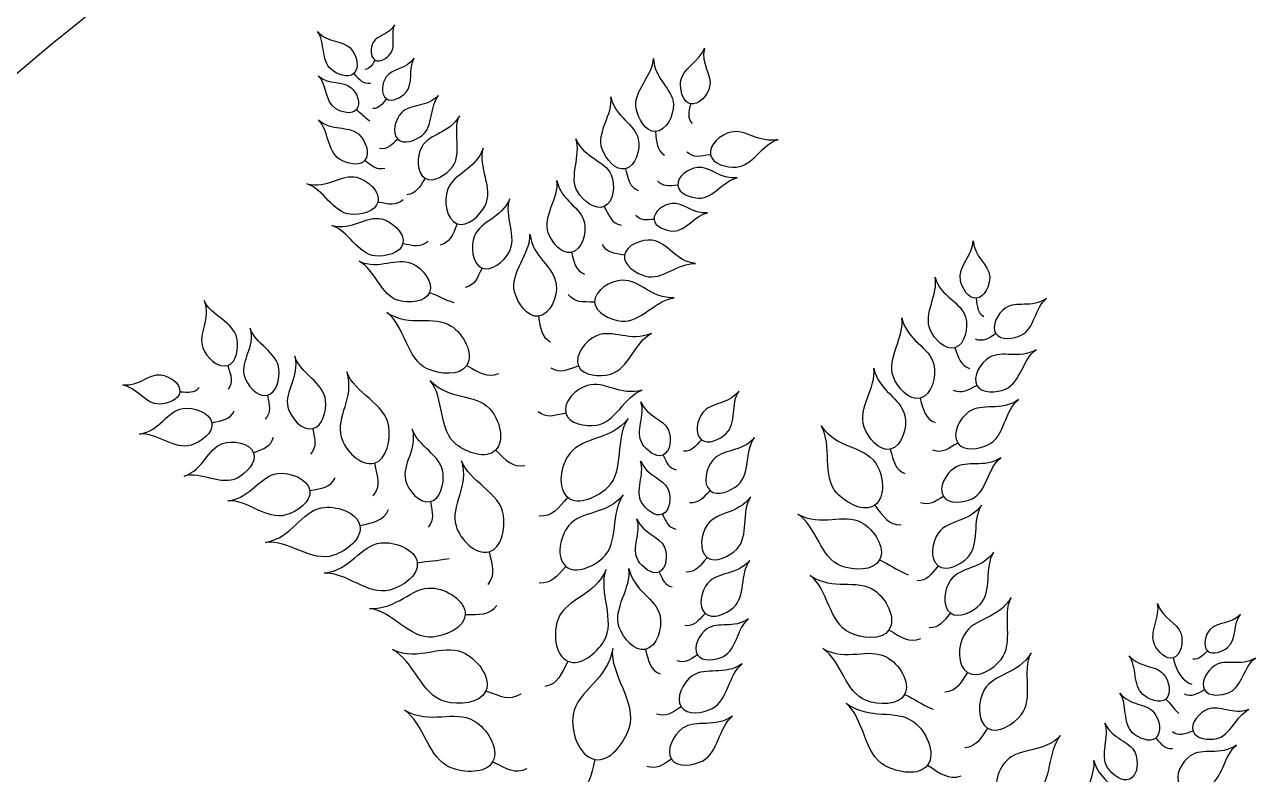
# Model space of a CAD drawing. Extents: x 5.1 to 68.9, y 5.1 to 68.9.
# Drawn here: x 17.66 to 29.59, y 53.07 to 60.34 of the extents above; entities that cross this region are included whole.
import ezdxf

# ---------------------------------------------------------------- set-up
doc = ezdxf.new("R2010")
doc.units = 0
doc.layers.add('View004', color=7, linetype='CONTINUOUS')

msp = doc.modelspace()

# ---------------------------------------------------------------- linework, layer by layer
at = {"layer": 'View004', "color": 1}
for p, q in [((21.056233, 59.997615), (21.056235, 59.997615)), ((20.848943, 59.866181), (20.848941, 59.866183)), ((21.165423, 59.624003), (21.165396, 59.624005)), ((24.11298, 59.57352), (24.11298, 59.57352)), ((20.875518, 59.516765), (20.875516, 59.516763)), ((21.275145, 59.23154), (21.275148, 59.231541)), ((23.775136, 59.303941), (23.775136, 59.303941)), ((24.307818, 59.079927), (24.307818, 59.079927)), ((20.95746, 59.025608), (20.95746, 59.025608)), ((21.540942, 58.850936), (21.540944, 58.850936)), ((23.482216, 58.943487), (23.482216, 58.943487)), ((23.990619, 58.783238), (23.990619, 58.783238)), ((21.084369, 58.623208), (21.084369, 58.623208)), ((23.278174, 58.577874), (23.278174, 58.577874)), ((21.852515, 58.411173), (21.852513, 58.411173)), ((23.760858, 58.452243), (23.760858, 58.452243)), ((21.325416, 58.219254), (21.325416, 58.219254)), ((22.960067, 58.132425), (22.960067, 58.132425)), ((23.474571, 58.104978), (23.474571, 58.104978)), ((22.092485, 57.981135), (22.092485, 57.981135)), ((21.583704, 57.743504), (21.583704, 57.743502)), ((23.18403, 57.65105), (23.18403, 57.65105)), ((26.884087, 57.688056), (26.884087, 57.688056)), ((22.640354, 57.513777), (22.640354, 57.513777)), ((27.075139, 57.344579), (27.075139, 57.344579)), ((26.677464, 57.208598), (26.677462, 57.208598)), ((19.628427, 57.0365), (19.628424, 57.0365)), ((21.944763, 57.037266), (21.944763, 57.037263)), ((23.028301, 57.031557), (23.028301, 57.031554)), ((26.891454, 56.84156), (26.891454, 56.841557)), ((19.163304, 56.781038), (19.163304, 56.781038)), ((20.011262, 56.747237), (20.011262, 56.747237)), ((26.339133, 56.717643), (26.339133, 56.717643)), ((22.904725, 56.574432), (22.904725, 56.57443)), ((19.473291, 56.479843), (19.473291, 56.479843)), ((20.45227, 56.423328), (20.45227, 56.423328)), ((22.223109, 56.213373), (22.223108, 56.213375)), ((24.219412, 56.31607), (24.219414, 56.316072)), ((26.051211, 56.225108), (26.051211, 56.225108)), ((26.70426, 56.284277), (26.70426, 56.28428)), ((19.877865, 56.190085), (19.877865, 56.190086)), ((21.048708, 56.089898), (21.048705, 56.089898)), ((23.847422, 56.167751), (23.847421, 56.167751)), ((20.422671, 55.822798), (20.422671, 55.822798)), ((22.92468, 55.757543), (22.924678, 55.757543)), ((24.303142, 55.822811), (24.303144, 55.822814)), ((26.56647, 55.76495), (26.56647, 55.764953)), ((21.592479, 55.716153), (21.592479, 55.716153)), ((25.899885, 55.680935), (25.899886, 55.680935)), ((23.843293, 55.59328), (23.843293, 55.59328)), ((20.908124, 55.483016), (20.908124, 55.483016)), ((22.161107, 55.229297), (22.161105, 55.229297)), ((24.275278, 55.174471), (24.275308, 55.174471)), ((25.947773, 55.150933), (25.947773, 55.150933)), ((21.465241, 55.122861), (21.465241, 55.122861)), ((22.905648, 55.088255), (22.90565, 55.088255)), ((23.808562, 55.032927), (23.808561, 55.032927)), ((26.514636, 55.092546), (26.514627, 55.092546)), ((21.929395, 54.62177), (21.929395, 54.62177)), ((24.25684, 54.631162), (24.256842, 54.631165)), ((26.633175, 54.636051), (26.633166, 54.636051)), ((26.038372, 54.471931), (26.038372, 54.471933)), ((23.677251, 54.282831), (23.677251, 54.282831)), ((24.182082, 54.228896), (24.182082, 54.228894)), ((28.795165, 54.200732), (28.795168, 54.200732)), ((29.127216, 54.268491), (29.127218, 54.268493)), ((22.924489, 54.16886), (22.924486, 54.16886)), ((26.801153, 54.057519), (26.801151, 54.057519)), ((22.130806, 53.880093), (22.130806, 53.880093)), ((26.19031, 53.846262), (26.19031, 53.846262)), ((29.098113, 53.891271), (29.098113, 53.89127)), ((24.023588, 53.724882), (24.023588, 53.724881)), ((28.722562, 53.801734), (28.722562, 53.801735)), ((26.99436, 53.518976), (26.994358, 53.518976)), ((28.986511, 53.488737), (28.986511, 53.488725)), ((28.624269, 53.423271), (28.62427, 53.423271)), ((22.195753, 53.193101), (22.195753, 53.1931)), ((23.186443, 53.215896), (23.186443, 53.215896)), ((23.929887, 53.216993), (23.929887, 53.216991)), ((26.413134, 53.161511), (26.413134, 53.161514))]:
    msp.add_line(p, q, dxfattribs=at)
at = {"layer": 'View004', "color": 3}
msp.add_open_spline([(7.008289, 37.008094), (7.008289, 47.726062), (12.726256, 57.629872), (22.008289, 62.988856)], degree=3, dxfattribs=at)
at = {"layer": 'View004', "color": 1}
for points in [[(20.629196, 59.908291), (20.52997, 59.992959), (20.574404, 60.175063), (20.495993, 60.276242)], [(20.495993, 60.276242), (20.599545, 60.15783), (20.745134, 60.194852), (20.825261, 60.103877)], [(21.244757, 60.340216), (21.189167, 60.241041), (21.080681, 60.245531), (21.037567, 60.169251)], [(21.205373, 60.060138), (21.262937, 60.134804), (21.204353, 60.256974), (21.244757, 60.340216)], [(21.037567, 60.169251), (21.009247, 60.119151), (21.006661, 60.026844), (21.056233, 59.997615)], [(20.825261, 60.103877), (20.877886, 60.044123), (20.90772, 59.919893), (20.848943, 59.866181)], [(21.056235, 59.997615), (21.102669, 59.970237), (21.172461, 60.017445), (21.205373, 60.060138)], [(24.017999, 59.783655), (24.030425, 59.917521), (24.210227, 59.988196), (24.248919, 60.114328)], [(24.248919, 60.114328), (24.210633, 59.956785), (24.328258, 59.856104), (24.299181, 59.734586)], [(20.848941, 59.866183), (20.793885, 59.815873), (20.68593, 59.859883), (20.629196, 59.908291)], [(21.056235, 59.997615), (21.023157, 59.946441), (21.008871, 59.913624), (20.955813, 59.90754)], [(21.43468, 60.016332), (21.355492, 59.902884), (21.224659, 59.921301), (21.163323, 59.834085)], [(21.353479, 59.681875), (21.432119, 59.765407), (21.375817, 59.920359), (21.43468, 60.016332)], [(23.586218, 59.528981), (23.55533, 59.697471), (23.75154, 59.846123), (23.755541, 60.014177)], [(23.755541, 60.014177), (23.762861, 59.807731), (23.941841, 59.724759), (23.948045, 59.565677)], [(20.67094, 59.528007), (20.570504, 59.59266), (20.588477, 59.763365), (20.504903, 59.845557)], [(20.504903, 59.845557), (20.613405, 59.750813), (20.740977, 59.802279), (20.824854, 59.729556)], [(20.848941, 59.866183), (20.908323, 59.806333), (20.937021, 59.765982), (21.010588, 59.772878)], [(21.163323, 59.834085), (21.123039, 59.776803), (21.108861, 59.665329), (21.165423, 59.624003)], [(20.824854, 59.729556), (20.879946, 59.68179), (20.922263, 59.572719), (20.875518, 59.516765)], [(21.165396, 59.624005), (21.218352, 59.585293), (21.308517, 59.634115), (21.353479, 59.681875)], [(24.11298, 59.57352), (24.037907, 59.590038), (24.010894, 59.707116), (24.017999, 59.783655)], [(24.299181, 59.734586), (24.280083, 59.654773), (24.193129, 59.555886), (24.11298, 59.57352)], [(21.165396, 59.624005), (21.119214, 59.565991), (21.09799, 59.527961), (21.033011, 59.52694)], [(21.672023, 59.655638), (21.555667, 59.533245), (21.401156, 59.57945), (21.311151, 59.485442)], [(21.51273, 59.266905), (21.622941, 59.353296), (21.583402, 59.550608), (21.672023, 59.655638)], [(23.257664, 59.132985), (23.198474, 59.293733), (23.366437, 59.473688), (23.341699, 59.63996)], [(23.341699, 59.63996), (23.384143, 59.437791), (23.574659, 59.386582), (23.60792, 59.230892)], [(23.948045, 59.565677), (23.952125, 59.461193), (23.879529, 59.309927), (23.775136, 59.303941)], [(24.11298, 59.57352), (24.097812, 59.48796), (24.08085, 59.439824), (24.130338, 59.381937)], [(20.875516, 59.516763), (20.831728, 59.464353), (20.728365, 59.491035), (20.67094, 59.528007)], [(20.875516, 59.516763), (20.926066, 59.479887), (20.947719, 59.447987), (21.005046, 59.407858)], [(21.311151, 59.485442), (21.252033, 59.423699), (21.214495, 59.291775), (21.275145, 59.23154)], [(21.874221, 59.457425), (21.775939, 59.281859), (21.583953, 59.289696), (21.507732, 59.15466)], [(21.804809, 58.961734), (21.9066, 59.093927), (21.802829, 59.310072), (21.874221, 59.457425)], [(23.775136, 59.303941), (23.677355, 59.298361), (23.603877, 59.432645), (23.586218, 59.528981)], [(20.71088, 59.03645), (20.589042, 59.113006), (20.608439, 59.318874), (20.506682, 59.416779)], [(20.506682, 59.416779), (20.638634, 59.304082), (20.791627, 59.367759), (20.893624, 59.281266)], [(24.962333, 59.228203), (24.771703, 59.186593), (24.653893, 59.330956), (24.506866, 59.299404)], [(20.893624, 59.281266), (20.960618, 59.224458), (21.013033, 59.093627), (20.95746, 59.025608)], [(21.275148, 59.231541), (21.208785, 59.169995), (21.1762, 59.127992), (21.097598, 59.13867)], [(21.275148, 59.231541), (21.331962, 59.175123), (21.449716, 59.217513), (21.51273, 59.266905)], [(23.020361, 58.718817), (22.930324, 58.864544), (23.059049, 59.074364), (23.001671, 59.23237)], [(23.001671, 59.23237), (23.083557, 59.042717), (23.280454, 59.030504), (23.344077, 58.884566)], [(23.60792, 59.230892), (23.629766, 59.128635), (23.584058, 58.967201), (23.482216, 58.943487)], [(23.775136, 59.303941), (23.786008, 59.193761), (23.781796, 59.128869), (23.862442, 59.074912)], [(24.506866, 59.299404), (24.410299, 59.278686), (24.288866, 59.176856), (24.307818, 59.079927)], [(24.55796, 58.959713), (24.719371, 58.970879), (24.809484, 59.185214), (24.962333, 59.228203)], [(21.507732, 59.15466), (21.457668, 59.065969), (21.45318, 58.902612), (21.540942, 58.850936)], [(22.103824, 59.142425), (22.029088, 58.930398), (21.816226, 58.902429), (21.758052, 58.73923)], [(22.121896, 58.583458), (22.208764, 58.748402), (22.053329, 58.966589), (22.103824, 59.142425)], [(23.482216, 58.943487), (23.386826, 58.921275), (23.291505, 59.041075), (23.257664, 59.132985)], [(24.307818, 59.079927), (24.204448, 59.064093), (24.146053, 59.045049), (24.077805, 59.106225)], [(24.307818, 59.079927), (24.325572, 58.989137), (24.46567, 58.953328), (24.55796, 58.959713)], [(20.95746, 59.025608), (20.905404, 58.961895), (20.780542, 58.99268), (20.71088, 59.03645)], [(20.95746, 59.025608), (21.031839, 58.969772), (21.069615, 58.930315), (21.14881, 58.9496)], [(21.540944, 58.850936), (21.623146, 58.802534), (21.746609, 58.88615), (21.804809, 58.961734)], [(24.180606, 58.955676), (24.095638, 58.945932), (23.982427, 58.868369), (23.990619, 58.783238)], [(24.567171, 58.856051), (24.399381, 58.836203), (24.309972, 58.970518), (24.180606, 58.955676)], [(20.39542, 58.796899), (20.596119, 58.747975), (20.724506, 58.897758), (20.879312, 58.8606)], [(20.879312, 58.8606), (20.980989, 58.836198), (21.106909, 58.725314), (21.084369, 58.623208)], [(21.540944, 58.850936), (21.482456, 58.760338), (21.457209, 58.70225), (21.363321, 58.691429)], [(23.344077, 58.884566), (23.385867, 58.788715), (23.373243, 58.621408), (23.278174, 58.577874)], [(23.482216, 58.943487), (23.51173, 58.836778), (23.518654, 58.772119), (23.607327, 58.732717)], [(24.196107, 58.658619), (24.336158, 58.654659), (24.431827, 58.83184), (24.567171, 58.856051)], [(20.816539, 58.502376), (20.645986, 58.518324), (20.556096, 58.747487), (20.39542, 58.796899)], [(21.758052, 58.73923), (21.719844, 58.632041), (21.746046, 58.451337), (21.852515, 58.411173)], [(22.735515, 58.321924), (22.676325, 58.482671), (22.844289, 58.662626), (22.819551, 58.828899)], [(22.819551, 58.828899), (22.861995, 58.62673), (23.05251, 58.575521), (23.085771, 58.419831)], [(23.278174, 58.577874), (23.189125, 58.537098), (23.07184, 58.635498), (23.020361, 58.718817)], [(23.990619, 58.783238), (23.900199, 58.778258), (23.848272, 58.766768), (23.79459, 58.82522)], [(23.990619, 58.783238), (23.998293, 58.703498), (24.116031, 58.660869), (24.196107, 58.658619)], [(21.084369, 58.623208), (21.063255, 58.527569), (20.914055, 58.493256), (20.816539, 58.502376)], [(21.084369, 58.623208), (21.193371, 58.603804), (21.254689, 58.58215), (21.328489, 58.64515)], [(22.361024, 58.65329), (22.281413, 58.458485), (22.081111, 58.442108), (22.019227, 58.292193)], [(22.352258, 58.129847), (22.44105, 58.280075), (22.30574, 58.491208), (22.361024, 58.65329)], [(23.931937, 58.607519), (23.855426, 58.598741), (23.753482, 58.528901), (23.760858, 58.452243)], [(24.280029, 58.51781), (24.128938, 58.499936), (24.048427, 58.620884), (23.931937, 58.607519)], [(20.636467, 58.392945), (20.837166, 58.344021), (20.965554, 58.493805), (21.12036, 58.456647)], [(21.852513, 58.411173), (21.952242, 58.373553), (22.072229, 58.489149), (22.121896, 58.583458)], [(23.278174, 58.577874), (23.328364, 58.479188), (23.348034, 58.417206), (23.442782, 58.396267)], [(23.760858, 58.452243), (23.679438, 58.447743), (23.632678, 58.437411), (23.584339, 58.490049)], [(23.945895, 58.340027), (24.072007, 58.336487), (24.158155, 58.496008), (24.280029, 58.51781)], [(21.057586, 58.098422), (20.887033, 58.11437), (20.797143, 58.343533), (20.636467, 58.392945)], [(21.12036, 58.456647), (21.222037, 58.432245), (21.347956, 58.32136), (21.325416, 58.219254)], [(21.852513, 58.411173), (21.805389, 58.30028), (21.788668, 58.231515), (21.687364, 58.201703)], [(23.085771, 58.419831), (23.107617, 58.317574), (23.061909, 58.156139), (22.960067, 58.132425)], [(23.760858, 58.452243), (23.767764, 58.380439), (23.873788, 58.342052), (23.945895, 58.340027)], [(21.325416, 58.219254), (21.434418, 58.19985), (21.495736, 58.178196), (21.569537, 58.241196)], [(22.019227, 58.292193), (21.978583, 58.19373), (21.994783, 58.023575), (22.092485, 57.981135)], [(22.4088, 57.750441), (22.359654, 57.937109), (22.567375, 58.120948), (22.557469, 58.310117)], [(22.557469, 58.310117), (22.583389, 58.078782), (22.791598, 58.000894), (22.812202, 57.822681)], [(22.960067, 58.132425), (22.864677, 58.110213), (22.769356, 58.230014), (22.735515, 58.321924)], [(23.743584, 58.249836), (23.642583, 58.262922), (23.489502, 58.205724), (23.474571, 58.104978)], [(24.161833, 58.023897), (23.962207, 58.049043), (23.897362, 58.229915), (23.743584, 58.249836)], [(26.731438, 57.860906), (26.703892, 57.992494), (26.854912, 58.112982), (26.854746, 58.244915)], [(26.854746, 58.244915), (26.86455, 58.083083), (27.006607, 58.021505), (27.014602, 57.896812)], [(21.325416, 58.219254), (21.304302, 58.123616), (21.155103, 58.089302), (21.057586, 58.098422)], [(22.092485, 57.981135), (22.184, 57.941385), (22.301491, 58.043951), (22.352258, 58.129847)], [(22.960067, 58.132425), (22.989587, 58.025717), (22.996505, 57.961058), (23.085178, 57.921656)], [(23.474571, 58.104978), (23.368639, 58.125156), (23.305321, 58.126734), (23.260029, 58.209687)], [(20.900587, 58.04637), (21.099886, 57.959877), (21.259663, 58.092234), (21.413493, 58.02612)], [(21.284557, 57.666015), (21.110625, 57.712959), (21.058315, 57.966506), (20.900587, 58.04637)], [(21.413493, 58.02612), (21.514528, 57.982698), (21.625272, 57.845316), (21.583704, 57.743504)], [(23.474571, 58.104978), (23.460585, 58.010615), (23.584454, 57.927597), (23.676364, 57.902048)], [(23.676364, 57.902048), (23.83711, 57.85736), (23.998459, 58.034703), (24.161833, 58.023897)], [(22.092485, 57.981135), (22.043339, 57.879617), (22.024543, 57.816092), (21.928459, 57.792871)], [(26.439199, 57.380538), (26.368002, 57.536339), (26.521846, 57.728502), (26.484583, 57.892422)], [(26.484583, 57.892422), (26.542225, 57.694051), (26.73607, 57.657423), (26.781031, 57.504701)], [(27.014602, 57.896812), (27.019882, 57.814914), (26.965876, 57.694805), (26.884087, 57.688056)], [(22.812202, 57.822681), (22.825738, 57.705632), (22.757134, 57.529449), (22.640354, 57.513777)], [(23.452588, 57.861813), (23.338896, 57.856953), (23.181263, 57.764811), (23.18403, 57.65105)], [(23.956133, 57.692796), (23.73156, 57.682422), (23.625688, 57.869196), (23.452588, 57.861813)], [(26.884087, 57.688056), (26.807479, 57.681732), (26.747187, 57.785668), (26.731438, 57.860906)], [(19.398885, 57.667125), (19.464178, 57.483255), (19.335802, 57.348198), (19.385625, 57.206317)], [(19.716172, 57.299792), (19.684762, 57.458511), (19.460784, 57.520908), (19.398885, 57.667125)], [(21.583704, 57.743502), (21.54477, 57.648137), (21.384006, 57.639174), (21.284557, 57.666015)], [(21.583704, 57.743502), (21.673234, 57.713652), (21.71895, 57.677712), (21.819705, 57.646284)], [(22.640354, 57.513777), (22.530968, 57.499095), (22.436898, 57.64371), (22.4088, 57.750441)], [(23.18403, 57.65105), (23.063557, 57.65309), (22.993546, 57.64274), (22.927867, 57.725431)], [(23.18403, 57.65105), (23.18661, 57.544493), (23.338821, 57.476708), (23.44488, 57.4661)], [(23.44488, 57.4661), (23.630374, 57.447548), (23.774206, 57.673549), (23.956133, 57.692796)], [(26.884087, 57.688056), (26.894785, 57.601823), (26.892751, 57.550827), (26.957089, 57.510079)], [(27.564645, 57.684224), (27.421552, 57.586596), (27.276578, 57.666272), (27.166035, 57.591425)], [(27.321019, 57.328775), (27.450181, 57.391625), (27.453111, 57.598023), (27.564645, 57.684224)], [(21.562261, 57.004227), (21.358894, 57.097716), (21.347265, 57.41915), (21.170561, 57.549618)], [(21.170561, 57.549618), (21.39682, 57.402429), (21.619939, 57.531516), (21.79471, 57.4187)], [(27.166035, 57.591425), (27.093429, 57.542267), (27.027316, 57.418072), (27.075139, 57.344579)], [(21.79471, 57.4187), (21.909502, 57.344602), (22.016749, 57.153392), (21.944763, 57.037266)], [(22.640354, 57.513777), (22.662014, 57.39091), (22.662836, 57.317637), (22.758079, 57.263923)], [(26.080976, 56.924963), (26.009894, 57.104427), (26.194174, 57.311755), (26.161749, 57.498387)], [(26.161749, 57.498387), (26.215107, 57.271803), (26.431129, 57.219335), (26.472865, 57.044858)], [(26.781031, 57.504701), (26.810563, 57.404394), (26.777191, 57.239959), (26.677464, 57.208598)], [(19.628424, 57.0365), (19.716255, 57.065546), (19.734131, 57.209042), (19.716172, 57.299792)], [(19.843977, 57.397154), (19.891125, 57.207818), (19.750256, 57.085851), (19.786077, 56.939807)], [(20.124136, 57.000776), (20.108272, 57.161793), (19.891402, 57.245623), (19.843977, 57.397154)], [(23.20386, 57.324342), (23.099398, 57.279204), (22.985082, 57.136825), (23.028301, 57.031557)], [(23.734558, 57.346332), (23.528504, 57.25643), (23.362904, 57.393066), (23.20386, 57.324342)], [(23.338005, 56.951977), (23.51789, 57.000901), (23.571507, 57.263373), (23.734558, 57.346332)], [(26.677462, 57.208598), (26.58403, 57.179222), (26.479906, 57.291456), (26.439199, 57.380538)], [(27.075139, 57.344579), (26.995309, 57.297179), (26.953569, 57.262092), (26.877051, 57.289763)], [(27.075139, 57.344579), (27.119935, 57.275742), (27.24717, 57.292841), (27.321019, 57.328775)], [(19.385625, 57.206317), (19.418343, 57.113129), (19.534657, 57.00549), (19.628427, 57.0365)], [(26.677462, 57.208598), (26.71498, 57.104432), (26.726776, 57.040483), (26.818183, 57.007913)], [(27.465444, 57.189282), (27.297769, 57.089499), (27.140338, 57.18918), (27.010845, 57.112736)], [(27.166779, 56.806655), (27.316368, 56.868312), (27.334046, 57.100146), (27.465444, 57.189282)], [(20.276585, 57.125496), (20.326055, 56.920949), (20.173236, 56.790432), (20.210806, 56.632658)], [(20.575854, 56.695953), (20.559918, 56.869729), (20.326629, 56.961721), (20.276585, 57.125496)], [(26.472865, 57.044858), (26.500279, 56.930262), (26.453209, 56.747148), (26.339133, 56.717643)], [(27.010845, 57.112736), (26.925793, 57.062528), (26.84281, 56.927516), (26.891454, 56.84156)], [(18.609681, 56.847772), (18.770792, 56.829634), (18.855854, 56.959006), (18.980066, 56.945467)], [(18.980066, 56.945467), (19.061649, 56.936575), (19.170702, 56.862769), (19.163304, 56.781038)], [(19.628424, 57.0365), (19.657152, 56.935948), (19.683402, 56.880417), (19.631304, 56.805007)], [(19.786077, 56.939807), (19.809603, 56.843884), (19.914926, 56.725469), (20.011262, 56.747237)], [(20.011262, 56.747237), (20.101496, 56.767625), (20.133207, 56.908712), (20.124136, 57.000776)], [(20.780943, 56.973503), (20.85677, 56.715995), (20.670234, 56.540148), (20.727975, 56.341488)], [(21.189101, 56.444967), (21.157925, 56.66537), (20.854949, 56.767977), (20.780943, 56.973503)], [(21.944763, 57.037263), (21.877336, 56.928491), (21.678538, 56.950769), (21.562261, 57.004227)], [(21.944763, 57.037263), (22.070748, 56.966157), (22.136974, 56.912922), (22.25523, 56.958648)], [(23.028301, 57.031554), (22.915053, 56.990412), (22.85335, 56.955755), (22.762468, 57.009528)], [(23.028301, 57.031554), (23.068783, 56.932953), (23.235153, 56.924003), (23.338005, 56.951977)], [(25.797795, 56.438198), (25.730777, 56.619219), (25.919686, 56.822339), (25.891478, 57.009654)], [(25.891478, 57.009654), (25.939712, 56.781924), (26.154496, 56.724599), (26.192288, 56.549225)], [(26.339133, 56.717643), (26.232283, 56.690007), (26.121617, 56.822352), (26.080976, 56.924963)], [(18.966806, 56.660343), (18.832442, 56.655783), (18.739682, 56.825276), (18.609681, 56.847772)], [(19.163304, 56.781038), (19.250093, 56.776778), (19.299983, 56.766008), (19.351175, 56.82239)], [(21.843369, 56.269925), (21.667222, 56.40802), (21.73044, 56.723391), (21.588803, 56.891276)], [(21.588803, 56.891276), (21.774768, 56.695636), (22.021737, 56.769473), (22.165587, 56.619204)], [(23.115858, 56.842699), (23.006533, 56.811115), (22.875148, 56.684316), (22.904725, 56.574432)], [(23.645085, 56.797483), (23.429325, 56.734326), (23.282309, 56.890783), (23.115858, 56.842699)], [(26.891454, 56.841557), (26.798402, 56.793833), (26.749031, 56.757295), (26.664935, 56.793737)], [(26.891454, 56.841557), (26.937018, 56.761046), (27.08125, 56.771399), (27.166779, 56.806655)], [(19.163304, 56.781038), (19.156374, 56.704482), (19.043631, 56.662937), (18.966806, 56.660343)], [(20.011262, 56.747237), (20.030102, 56.644373), (20.050838, 56.586558), (19.991678, 56.516556)], [(20.45227, 56.423328), (20.549739, 56.444664), (20.584967, 56.596593), (20.575854, 56.695953)], [(23.201898, 56.456373), (23.386522, 56.482185), (23.472861, 56.735782), (23.645085, 56.797483)], [(23.645753, 56.279592), (23.575782, 56.394389), (23.677805, 56.558448), (23.633525, 56.682728)], [(23.633525, 56.682728), (23.69689, 56.533494), (23.851361, 56.522973), (23.9006, 56.408136)], [(24.584182, 56.787152), (24.477054, 56.651025), (24.314835, 56.683438), (24.231904, 56.578821)], [(24.458673, 56.374908), (24.562969, 56.473678), (24.503721, 56.67141), (24.584182, 56.787152)], [(26.339133, 56.717643), (26.375307, 56.598242), (26.384877, 56.525591), (26.485851, 56.483634)], [(27.293361, 56.704831), (27.121126, 56.583908), (26.943721, 56.678335), (26.810657, 56.585613)], [(27.003202, 56.269082), (27.159079, 56.347532), (27.159277, 56.598302), (27.293361, 56.704831)], [(18.77118, 56.37094), (18.975059, 56.40421), (19.034825, 56.592212), (19.191859, 56.618405)], [(19.191859, 56.618405), (19.294998, 56.635607), (19.454203, 56.582651), (19.473291, 56.479843)], [(19.473291, 56.479843), (19.581224, 56.504509), (19.64613, 56.508499), (19.689498, 56.595303)], [(20.210806, 56.632658), (20.235478, 56.529033), (20.348211, 56.400552), (20.45227, 56.423328)], [(22.165587, 56.619204), (22.260069, 56.52051), (22.320058, 56.309644), (22.223109, 56.213373)], [(22.904725, 56.57443), (22.787188, 56.547916), (22.721601, 56.521336), (22.63824, 56.58616)], [(22.904725, 56.57443), (22.932427, 56.471505), (23.096336, 56.441613), (23.201898, 56.456373)], [(24.231904, 56.578821), (24.177436, 56.510109), (24.151711, 56.371787), (24.219412, 56.31607)], [(26.810657, 56.585613), (26.723259, 56.524714), (26.644969, 56.372774), (26.70426, 56.284277)], [(19.473291, 56.479843), (19.491171, 56.383547), (19.367184, 56.293736), (19.273839, 56.264082)], [(21.048705, 56.089898), (21.17155, 56.123174), (21.206928, 56.318949), (21.189101, 56.444967)], [(23.510979, 56.522237), (23.338771, 56.301254), (23.076164, 56.352423), (22.942848, 56.182586)], [(23.311176, 55.85455), (23.47909, 56.015095), (23.381739, 56.334428), (23.510979, 56.522237)], [(25.533914, 55.796969), (25.381886, 55.961241), (25.494296, 56.262603), (25.381065, 56.450817)], [(25.381065, 56.450817), (25.533666, 56.228172), (25.789216, 56.261924), (25.907427, 56.090753)], [(26.192288, 56.549225), (26.21711, 56.43404), (26.165924, 56.252034), (26.051211, 56.225108)], [(19.273839, 56.264082), (19.110582, 56.212218), (18.9384, 56.38814), (18.77118, 56.37094)], [(19.877865, 56.190086), (19.980006, 56.232812), (20.043278, 56.247818), (20.071197, 56.340749)], [(20.45227, 56.423328), (20.471836, 56.312249), (20.493784, 56.249743), (20.42947, 56.174675)], [(20.727975, 56.341488), (20.765895, 56.211007), (20.917556, 56.054369), (21.048708, 56.089898)], [(21.416793, 56.418321), (21.466263, 56.213774), (21.313444, 56.083256), (21.351015, 55.925483)], [(21.716062, 55.988777), (21.700126, 56.162554), (21.466837, 56.254546), (21.416793, 56.418321)], [(23.9006, 56.408136), (23.93294, 56.332712), (23.922242, 56.201466), (23.847422, 56.167751)], [(24.219414, 56.316072), (24.282831, 56.263884), (24.399042, 56.318412), (24.458673, 56.374908)], [(24.734774, 56.33669), (24.608109, 56.188274), (24.426981, 56.232015), (24.32896, 56.117979)], [(24.575064, 55.878326), (24.696869, 55.984824), (24.639033, 56.210024), (24.734774, 56.33669)], [(26.051211, 56.225108), (25.943765, 56.19989), (25.836111, 56.334696), (25.797795, 56.438198)], [(19.20464, 55.962959), (19.399851, 56.030532), (19.426655, 56.225978), (19.576915, 56.278586)], [(19.576915, 56.278586), (19.675605, 56.31314), (19.841513, 56.288126), (19.877865, 56.190085)], [(22.223108, 56.213375), (22.132297, 56.123201), (21.944083, 56.190965), (21.843369, 56.269925)], [(22.223108, 56.213375), (22.329173, 56.114995), (22.381251, 56.047856), (22.506886, 56.064915)], [(23.847421, 56.167751), (23.777339, 56.136173), (23.685759, 56.213957), (23.645753, 56.279592)], [(24.219414, 56.316072), (24.157524, 56.246869), (24.128263, 56.200856), (24.046966, 56.204244)], [(26.051211, 56.225108), (26.084685, 56.104922), (26.092611, 56.032074), (26.192615, 55.987851)], [(26.70426, 56.28428), (26.608057, 56.225402), (26.557924, 56.182098), (26.464522, 56.214465)], [(26.70426, 56.28428), (26.759796, 56.201388), (26.914077, 56.224228), (27.003202, 56.269082)], [(19.877865, 56.190086), (19.911915, 56.098253), (19.805076, 55.988601), (19.718162, 55.943453)], [(21.048705, 56.089898), (21.080589, 55.949602), (21.112456, 55.871339), (21.035211, 55.771675)], [(21.893342, 56.112903), (21.969169, 55.855395), (21.782634, 55.679548), (21.840374, 55.480887)], [(22.3015, 55.584367), (22.270324, 55.80477), (21.967348, 55.907376), (21.893342, 56.112903)], [(22.942848, 56.182586), (22.855285, 56.071038), (22.814751, 55.847132), (22.92468, 55.757543)], [(23.641624, 55.705121), (23.571654, 55.819919), (23.673676, 55.983978), (23.629396, 56.108257)], [(23.629396, 56.108257), (23.692761, 55.959024), (23.847232, 55.948503), (23.896471, 55.833666)], [(23.847421, 56.167751), (23.886343, 56.090062), (23.901487, 56.041323), (23.975745, 56.024439)], [(24.32896, 56.117979), (24.264579, 56.043082), (24.229437, 55.888551), (24.303142, 55.822811)], [(25.907427, 56.090753), (25.985068, 55.978328), (26.010871, 55.760619), (25.899885, 55.680935)], [(27.122053, 56.141386), (26.959664, 56.033213), (26.797372, 56.124766), (26.67193, 56.041842)], [(26.843213, 55.744079), (26.989476, 55.813256), (26.995353, 56.045689), (27.122053, 56.141386)], [(19.718162, 55.943453), (19.56615, 55.864488), (19.366471, 56.008444), (19.20464, 55.962959)], [(19.628228, 55.723368), (19.858973, 55.754094), (19.932513, 55.963879), (20.110259, 55.988185)], [(20.110259, 55.988185), (20.227002, 56.004151), (20.404573, 55.939231), (20.422671, 55.822798)], [(21.592479, 55.716153), (21.689947, 55.737483), (21.725176, 55.889418), (21.716062, 55.988777)], [(26.67193, 56.041842), (26.589538, 55.98738), (26.513523, 55.848323), (26.56647, 55.76495)], [(20.422671, 55.822798), (20.545061, 55.847008), (20.618301, 55.84936), (20.670023, 55.945694)], [(21.351015, 55.925483), (21.375693, 55.821857), (21.488419, 55.693377), (21.592479, 55.716153)], [(22.924678, 55.757543), (23.027643, 55.673629), (23.21517, 55.762763), (23.311176, 55.85455)], [(24.303144, 55.822814), (24.372183, 55.761238), (24.50542, 55.817414), (24.575064, 55.878326)], [(20.190874, 55.586372), (20.005269, 55.533356), (19.817149, 55.737207), (19.628228, 55.723368)], [(20.422671, 55.822798), (20.439621, 55.713741), (20.296997, 55.616684), (20.190874, 55.586372)], [(22.924678, 55.757543), (22.825117, 55.645143), (22.778148, 55.5705), (22.64664, 55.575354)], [(23.462496, 55.780877), (23.299017, 55.58078), (23.057969, 55.633541), (22.931436, 55.479777)], [(23.26408, 55.169486), (23.422315, 55.313947), (23.33934, 55.610455), (23.462496, 55.780877)], [(23.896471, 55.833666), (23.928811, 55.758241), (23.918113, 55.626995), (23.843293, 55.59328)], [(24.303144, 55.822814), (24.230389, 55.747695), (24.195396, 55.697217), (24.104047, 55.704669)], [(24.697818, 55.762171), (24.573636, 55.592271), (24.375285, 55.624615), (24.279118, 55.494017)], [(24.56325, 55.256244), (24.685607, 55.380667), (24.60513, 55.618173), (24.697818, 55.762171)], [(25.899886, 55.680935), (25.79593, 55.606298), (25.620838, 55.703045), (25.533914, 55.796969)], [(26.56647, 55.764953), (26.475963, 55.712561), (26.428512, 55.673563), (26.342674, 55.705685)], [(26.56647, 55.764953), (26.616066, 55.68686), (26.759586, 55.704528), (26.843213, 55.744079)], [(19.994118, 55.320269), (20.25948, 55.369673), (20.332068, 55.617014), (20.53644, 55.655812)], [(20.53644, 55.655812), (20.670672, 55.681294), (20.880189, 55.616758), (20.908124, 55.483016)], [(20.908124, 55.483016), (21.0484, 55.518386), (21.133071, 55.525496), (21.187192, 55.640152)], [(21.592479, 55.716153), (21.612045, 55.605074), (21.633993, 55.542567), (21.569679, 55.4675)], [(23.843293, 55.59328), (23.773211, 55.561702), (23.681631, 55.639486), (23.641624, 55.705121)], [(25.154176, 55.595165), (25.385919, 55.467825), (25.594502, 55.610159), (25.773445, 55.512654)], [(25.899886, 55.680935), (25.989015, 55.566986), (26.029791, 55.492439), (26.156542, 55.489367)], [(26.935663, 55.681303), (26.811906, 55.511093), (26.613475, 55.542939), (26.517636, 55.4121)], [(26.802363, 55.175041), (26.924408, 55.29977), (26.843337, 55.537073), (26.935663, 55.681303)], [(22.161105, 55.229297), (22.28395, 55.262573), (22.319327, 55.458348), (22.3015, 55.584367)], [(23.606892, 55.144769), (23.536922, 55.259566), (23.638944, 55.423625), (23.594664, 55.547904)], [(23.594664, 55.547904), (23.658029, 55.398671), (23.8125, 55.38815), (23.86174, 55.273313)], [(23.843293, 55.59328), (23.882215, 55.515591), (23.897359, 55.466852), (23.971617, 55.449969)], [(24.279118, 55.494017), (24.215955, 55.408241), (24.190701, 55.239192), (24.275278, 55.174471)], [(25.576499, 55.090841), (25.371027, 55.167384), (25.336291, 55.480556), (25.154176, 55.595165)], [(25.773445, 55.512654), (25.890976, 55.448614), (26.009653, 55.269615), (25.947773, 55.150933)], [(20.908124, 55.483016), (20.93429, 55.357744), (20.774945, 55.236804), (20.653872, 55.195344)], [(21.840374, 55.480887), (21.878294, 55.350407), (22.029955, 55.193769), (22.161107, 55.229297)], [(22.931436, 55.479777), (22.848328, 55.378786), (22.806196, 55.173195), (22.905648, 55.088255)], [(26.517636, 55.4121), (26.454688, 55.326165), (26.429859, 55.157054), (26.514636, 55.092546)], [(20.653872, 55.195344), (20.442118, 55.12283), (20.212059, 55.347615), (19.994118, 55.320269)], [(20.561322, 55.022523), (20.823894, 55.053759), (20.910749, 55.290874), (21.11302, 55.315663)], [(21.11302, 55.315663), (21.245872, 55.331947), (21.446532, 55.255392), (21.465241, 55.122861)], [(23.86174, 55.273313), (23.89408, 55.197888), (23.883382, 55.066643), (23.808562, 55.032927)], [(24.275308, 55.174471), (24.354556, 55.113849), (24.493291, 55.185103), (24.56325, 55.256244)], [(21.465241, 55.122861), (21.577676, 55.146357), (21.647773, 55.136601), (21.772977, 55.165323)], [(22.161105, 55.229297), (22.192989, 55.089002), (22.224855, 55.010738), (22.147611, 54.911075)], [(22.90565, 55.088255), (22.998805, 55.008694), (23.173607, 55.086875), (23.26408, 55.169486)], [(23.808561, 55.032927), (23.738479, 55.001349), (23.646898, 55.079133), (23.606892, 55.144769)], [(24.275308, 55.174471), (24.203157, 55.087778), (24.169619, 55.030648), (24.07077, 55.03125)], [(24.688472, 55.14504), (24.561807, 54.996624), (24.380679, 55.040366), (24.282658, 54.92633)], [(24.528762, 54.686677), (24.650567, 54.793175), (24.592731, 55.018374), (24.688472, 55.14504)], [(25.947773, 55.150933), (25.889813, 55.039768), (25.69398, 55.047075), (25.576499, 55.090841)], [(25.947773, 55.150933), (26.052894, 55.104637), (26.104233, 55.055922), (26.222779, 55.006449)], [(26.514627, 55.092546), (26.594027, 55.032123), (26.732583, 55.103724), (26.802363, 55.175041)], [(27.054201, 55.224808), (26.930445, 55.054598), (26.732013, 55.086444), (26.636175, 54.955605)], [(26.920901, 54.718546), (27.042946, 54.843275), (26.961875, 55.080578), (27.054201, 55.224808)], [(21.198214, 54.857999), (20.98656, 54.800723), (20.776122, 55.035246), (20.561322, 55.022523)], [(21.465241, 55.122861), (21.482767, 54.998723), (21.31923, 54.890744), (21.198214, 54.857999)], [(22.90565, 55.088255), (22.811463, 54.986733), (22.766568, 54.918907), (22.645416, 54.926177)], [(23.296468, 55.057757), (23.186288, 54.800173), (22.919313, 54.782703), (22.8337, 54.584491)], [(23.273482, 54.361194), (23.394919, 54.559241), (23.219374, 54.843205), (23.296468, 55.057757)], [(23.423834, 54.495921), (23.356816, 54.676942), (23.545725, 54.880062), (23.517517, 55.067378)], [(23.517517, 55.067378), (23.565751, 54.839647), (23.780535, 54.782322), (23.818327, 54.606948)], [(23.808561, 55.032927), (23.847483, 54.955239), (23.862627, 54.9065), (23.936884, 54.889616)], [(26.514627, 55.092546), (26.442694, 55.005672), (26.409299, 54.948458), (26.310449, 54.948813)], [(24.282658, 54.92633), (24.218277, 54.851433), (24.183135, 54.696902), (24.25684, 54.631162)], [(25.655273, 54.446739), (25.453866, 54.544377), (25.448827, 54.865982), (25.274835, 55.000046)], [(25.274835, 55.000046), (25.49803, 54.84825), (25.723747, 54.97274), (25.89617, 54.85636)], [(26.636175, 54.955605), (26.573227, 54.86967), (26.548397, 54.700559), (26.633175, 54.636051)], [(21.002882, 54.680654), (21.272387, 54.665654), (21.401617, 54.88869), (21.609357, 54.877862)], [(21.609357, 54.877862), (21.745801, 54.870752), (21.934009, 54.758321), (21.929395, 54.62177)], [(25.89617, 54.85636), (26.009418, 54.779925), (26.112723, 54.586557), (26.038372, 54.471931)], [(27.223682, 54.78706), (27.099169, 54.575922), (26.865556, 54.590729), (26.769023, 54.428349)], [(27.12556, 54.185237), (27.253159, 54.343452), (27.132712, 54.609548), (27.223682, 54.78706)], [(21.614119, 54.40268), (21.391204, 54.382508), (21.221085, 54.655481), (21.002882, 54.680654)], [(21.929395, 54.62177), (22.074058, 54.62285), (22.157997, 54.609632), (22.237788, 54.708165)], [(24.256842, 54.631165), (24.325881, 54.569589), (24.459118, 54.625765), (24.528762, 54.686677)], [(26.633166, 54.636051), (26.712565, 54.575628), (26.851121, 54.647229), (26.920901, 54.718546)], [(28.613042, 54.329597), (28.557554, 54.449318), (28.672046, 54.601913), (28.642154, 54.728641)], [(28.642154, 54.728641), (28.68782, 54.575534), (28.834936, 54.551001), (28.870536, 54.433139)], [(21.929395, 54.62177), (21.925075, 54.493868), (21.741574, 54.414212), (21.614119, 54.40268)], [(22.8337, 54.584491), (22.777468, 54.454306), (22.795354, 54.227463), (22.924489, 54.16886)], [(23.818327, 54.606948), (23.843149, 54.491763), (23.791963, 54.309757), (23.677251, 54.282831)], [(24.256842, 54.631165), (24.184087, 54.556046), (24.149094, 54.505568), (24.057745, 54.51302)], [(24.677078, 54.578837), (24.532365, 54.478228), (24.384153, 54.557999), (24.272352, 54.480855)], [(24.432387, 54.215016), (24.563238, 54.280116), (24.564372, 54.490136), (24.677078, 54.578837)], [(26.633166, 54.636051), (26.561232, 54.549177), (26.527837, 54.491963), (26.428987, 54.492318)], [(29.445121, 54.622572), (29.351886, 54.520355), (29.224548, 54.555588), (29.152416, 54.477066)], [(29.32122, 54.301475), (29.410031, 54.374099), (29.374308, 54.535046), (29.445121, 54.622572)], [(23.677251, 54.282831), (23.569804, 54.257613), (23.462151, 54.392419), (23.423834, 54.495921)], [(24.272352, 54.480855), (24.198922, 54.430191), (24.132767, 54.303241), (24.182082, 54.228896)], [(26.038372, 54.471933), (25.968729, 54.364566), (25.77043, 54.390915), (25.655273, 54.446739)], [(26.038372, 54.471933), (26.162874, 54.39826), (26.227994, 54.343679), (26.347163, 54.386971)], [(26.769023, 54.428349), (26.705619, 54.321701), (26.69568, 54.122863), (26.801153, 54.057519)], [(28.870536, 54.433139), (28.893918, 54.355728), (28.870356, 54.227159), (28.795165, 54.200732)], [(29.152416, 54.477066), (29.10504, 54.425496), (29.07652, 54.316802), (29.127216, 54.268491)], [(21.22432, 54.280444), (21.488784, 54.166121), (21.70042, 54.341946), (21.904545, 54.25456)], [(22.924486, 54.16886), (23.045442, 54.113966), (23.20405, 54.247956), (23.273482, 54.361194)], [(25.396714, 54.290494), (25.628457, 54.163154), (25.837039, 54.305488), (26.015983, 54.207983)], [(28.795168, 54.200732), (28.72474, 54.175982), (28.644769, 54.261144), (28.613042, 54.329597)], [(29.127218, 54.268493), (29.174702, 54.223241), (29.270442, 54.259949), (29.32122, 54.301475)], [(21.734242, 53.776767), (21.503494, 53.838689), (21.433642, 54.174832), (21.22432, 54.280444)], [(21.904545, 54.25456), (22.038615, 54.197164), (22.185738, 54.015191), (22.130806, 53.880093)], [(23.360905, 54.29226), (23.307721, 53.979721), (23.018574, 53.889965), (22.976737, 53.649245)], [(23.519644, 53.519732), (23.600943, 53.769735), (23.332763, 54.035813), (23.360905, 54.29226)], [(23.677251, 54.282831), (23.710725, 54.162645), (23.718651, 54.089797), (23.818654, 54.045574)], [(24.182082, 54.228894), (24.101284, 54.179958), (24.059131, 54.143882), (23.981032, 54.171348)], [(24.182082, 54.228894), (24.228276, 54.159257), (24.357572, 54.177792), (24.432387, 54.215016)], [(25.819037, 53.78617), (25.613565, 53.862713), (25.578829, 54.175885), (25.396714, 54.290494)], [(26.015983, 54.207983), (26.133514, 54.143943), (26.252191, 53.964944), (26.19031, 53.846262)], [(26.801151, 54.057519), (26.899943, 53.996315), (27.052605, 54.094773), (27.12556, 54.185237)], [(27.416889, 54.248517), (27.292376, 54.037379), (27.058762, 54.052185), (26.96223, 53.889806)], [(27.318767, 53.646693), (27.446365, 53.804909), (27.325919, 54.071004), (27.416889, 54.248517)], [(28.49958, 53.846159), (28.399378, 53.932932), (28.445886, 54.117649), (28.366959, 54.221047)], [(28.366959, 54.221047), (28.471304, 54.099951), (28.619521, 54.136488), (28.700266, 54.043447)], [(28.795168, 54.200732), (28.815718, 54.068093), (28.903123, 53.959874), (28.974069, 53.94642)], [(29.127218, 54.268493), (29.073902, 54.216959), (29.047923, 54.182004), (28.98336, 54.189422)], [(29.590743, 54.19898), (29.446815, 54.110644), (29.309393, 54.19502), (29.198231, 54.127362)], [(29.336796, 53.864318), (29.465524, 53.919446), (29.478083, 54.120287), (29.590743, 54.19898)], [(22.924486, 54.16886), (22.85687, 54.034793), (22.830481, 53.950641), (22.702083, 53.921808)], [(24.614622, 54.142716), (24.441832, 54.022589), (24.264864, 54.117834), (24.131373, 54.025725)], [(24.322457, 53.708309), (24.478695, 53.78604), (24.480048, 54.036807), (24.614622, 54.142716)], [(26.801151, 54.057519), (26.727434, 53.948779), (26.695092, 53.878724), (26.580445, 53.868116)], [(29.198231, 54.127362), (29.125219, 54.082908), (29.055001, 53.965083), (29.098113, 53.891271)], [(24.131373, 54.025725), (24.043695, 53.965229), (23.964706, 53.813651), (24.023588, 53.724882)], [(28.700266, 54.043447), (28.7533, 53.982338), (28.782691, 53.855877), (28.722562, 53.801734)], [(22.130806, 53.880093), (22.07935, 53.753553), (21.866176, 53.741362), (21.734242, 53.776767)], [(22.130806, 53.880093), (22.276119, 53.827857), (22.355347, 53.78371), (22.471585, 53.853021)], [(26.19031, 53.846262), (26.13235, 53.735097), (25.936518, 53.742404), (25.819037, 53.78617)], [(26.19031, 53.846262), (26.295432, 53.799966), (26.346771, 53.751251), (26.465317, 53.701778)], [(26.96223, 53.889806), (26.898825, 53.783157), (26.888886, 53.58432), (26.99436, 53.518976)], [(28.399565, 53.475099), (28.300625, 53.566121), (28.353401, 53.751969), (28.276533, 53.859197)], [(28.276533, 53.859197), (28.378629, 53.733252), (28.530003, 53.76578), (28.609029, 53.668997)], [(28.722562, 53.801735), (28.66624, 53.751023), (28.556871, 53.796515), (28.49958, 53.846159)], [(29.098113, 53.89127), (29.018149, 53.848868), (28.975854, 53.816665), (28.902646, 53.847206)], [(29.098113, 53.89127), (29.138493, 53.822133), (29.263195, 53.832794), (29.336796, 53.864318)], [(21.340543, 53.693712), (21.590328, 53.550122), (21.820546, 53.700798), (22.013439, 53.590819)], [(24.023588, 53.724881), (23.927115, 53.666447), (23.876783, 53.623374), (23.783532, 53.656172)], [(24.023588, 53.724881), (24.07874, 53.641734), (24.233127, 53.663862), (24.322457, 53.708309)], [(26.002386, 53.152994), (25.791773, 53.267049), (25.801845, 53.611091), (25.622289, 53.762769)], [(25.622289, 53.762769), (25.85359, 53.58977), (26.100868, 53.712003), (26.279596, 53.579303)], [(28.722562, 53.801735), (28.77232, 53.753297), (28.7911, 53.714858), (28.847788, 53.661785)], [(29.128886, 53.702025), (29.048867, 53.671959), (28.957915, 53.569292), (28.986511, 53.488737)], [(29.527869, 53.699205), (29.369995, 53.639247), (29.250717, 53.747793), (29.128886, 53.702025)], [(29.215987, 53.41775), (29.352734, 53.447912), (29.402513, 53.642894), (29.527869, 53.699205)], [(21.790027, 53.135434), (21.567794, 53.223135), (21.53653, 53.565033), (21.340543, 53.693712)], [(22.013439, 53.590819), (22.140131, 53.518585), (22.265658, 53.321093), (22.195753, 53.193101)], [(22.976737, 53.649245), (22.949257, 53.491141), (23.028871, 53.246263), (23.186443, 53.215896)], [(24.52092, 53.634827), (24.34813, 53.514699), (24.171162, 53.609945), (24.037672, 53.517836)], [(24.228756, 53.200419), (24.384993, 53.278151), (24.386347, 53.528918), (24.52092, 53.634827)], [(26.279596, 53.579303), (26.396985, 53.492151), (26.498125, 53.280474), (26.413134, 53.161511)], [(26.994358, 53.518976), (27.09315, 53.457771), (27.245812, 53.55623), (27.318767, 53.646693)], [(28.609029, 53.668997), (28.660935, 53.60543), (28.686877, 53.476329), (28.624269, 53.423271)], [(23.186443, 53.215896), (23.334038, 53.18745), (23.473162, 53.376789), (23.519644, 53.519732)], [(24.037672, 53.517836), (23.949994, 53.45734), (23.871004, 53.305762), (23.929887, 53.216993)], [(26.994358, 53.518976), (26.920641, 53.410236), (26.888299, 53.34018), (26.773651, 53.329573)], [(28.156339, 53.137914), (28.078701, 53.258012), (28.182565, 53.43534), (28.131973, 53.566245)], [(28.131973, 53.566245), (28.203558, 53.409344), (28.368112, 53.40251), (28.423707, 53.281785)], [(28.62427, 53.423271), (28.565626, 53.373573), (28.456135, 53.423055), (28.399565, 53.475099)], [(28.986511, 53.488725), (28.900045, 53.461977), (28.852488, 53.438217), (28.786257, 53.481873)], [(28.986511, 53.488725), (29.013295, 53.413271), (29.137799, 53.400503), (29.215987, 53.41775)], [(27.70198, 53.446685), (27.531745, 53.270326), (27.307993, 53.339098), (27.176318, 53.203647)], [(27.46648, 52.884227), (27.627398, 53.008398), (27.572191, 53.295221), (27.70198, 53.446685)], [(28.62427, 53.423271), (28.683124, 53.359344), (28.711132, 53.316679), (28.787168, 53.32095)], [(29.408017, 53.354627), (29.246656, 53.244927), (29.083507, 53.334947), (28.958853, 53.250842)], [(29.132937, 52.954708), (29.278541, 53.025261), (29.282225, 53.25774), (29.408017, 53.354627)], [(28.423707, 53.281785), (28.460223, 53.202494), (28.452543, 53.062631), (28.373931, 53.024672)], [(28.958853, 53.250842), (28.876979, 53.195606), (28.802278, 53.055838), (28.856009, 52.972968)], [(22.195753, 53.1931), (22.130275, 53.073214), (21.917092, 53.085288), (21.790027, 53.135434)], [(22.195753, 53.1931), (22.334201, 53.124712), (22.407909, 53.071863), (22.53126, 53.127539)], [(23.186443, 53.215896), (23.147461, 53.050512), (23.140657, 52.950945), (23.006994, 52.885297)], [(23.929887, 53.216991), (23.833414, 53.158557), (23.783082, 53.115485), (23.68983, 53.148282)], [(23.929887, 53.216991), (23.985039, 53.133845), (24.139425, 53.155973), (24.228756, 53.200419)], [(26.413134, 53.161514), (26.333524, 53.050085), (26.122807, 53.087782), (26.002386, 53.152994)], [(26.413134, 53.161514), (26.542686, 53.076772), (26.609677, 53.015295), (26.73915, 53.055846)], [(27.176318, 53.203647), (27.089832, 53.114684), (27.033887, 52.92362), (27.121256, 52.835523)], [(27.952989, 52.736472), (27.896295, 52.884389), (28.04941, 53.052839), (28.024506, 53.206284)], [(28.024506, 53.206284), (28.066224, 53.019863), (28.243009, 52.974836), (28.275666, 52.83128)], [(28.373935, 53.024672), (28.300304, 52.989116), (28.20073, 53.069246), (28.156339, 53.137914)]]:
    msp.add_open_spline(points, degree=3, dxfattribs=at)

doc.saveas('drawing.dxf')
